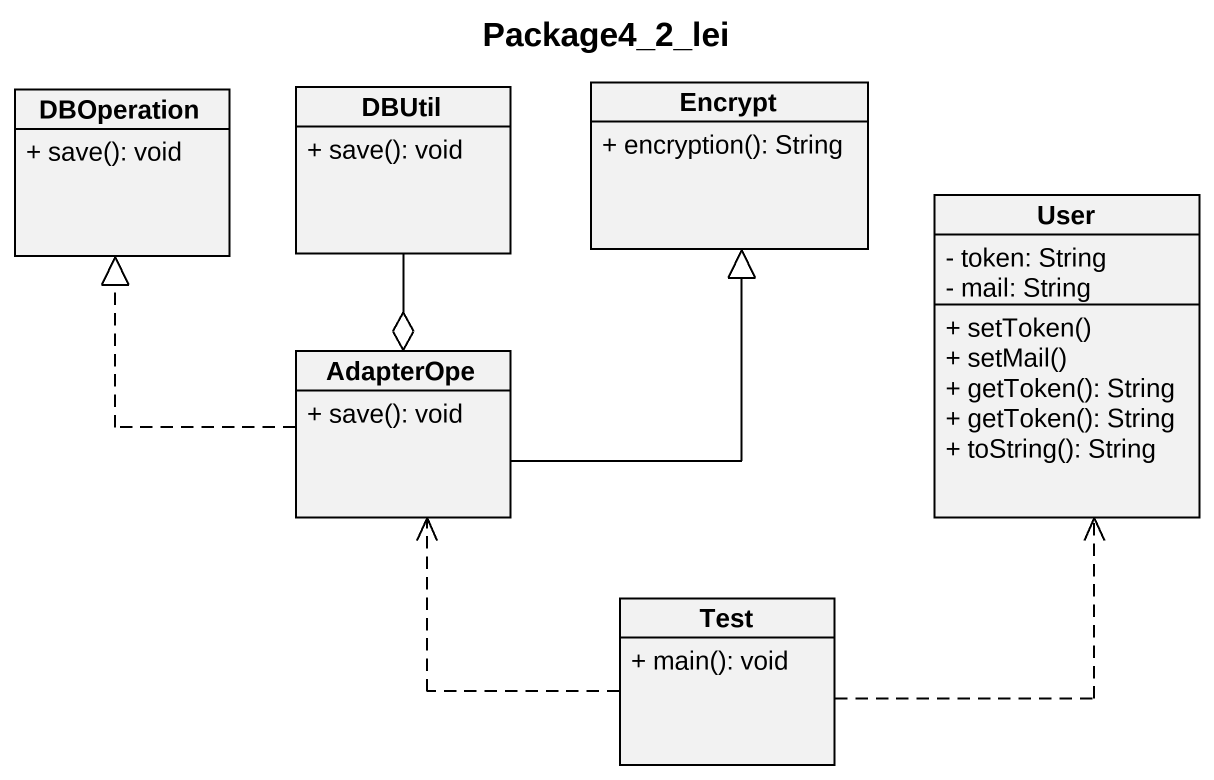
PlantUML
@startuml
title Package4_2_lei
hide circle
hide empty members
skinparam classAttributeIconSize 0
class DBUtil {
  + save(): void
}
class Encrypt {
  + encryption(): String
}
class DBOperation {
  + save(): void
}
class User {
  - token: String
  - mail: String
  + setToken()
  + setMail()
  + getToken(): String
  + getToken(): String
  + toString(): String
}
class AdapterOpe {
  + save(): void
}
class Test {
  + main(): void
}
DBUtil --o AdapterOpe
AdapterOpe -up-|> Encrypt
AdapterOpe .up.|> DBOperation
Test .up.> User
Test .up.> AdapterOpe
@enduml
